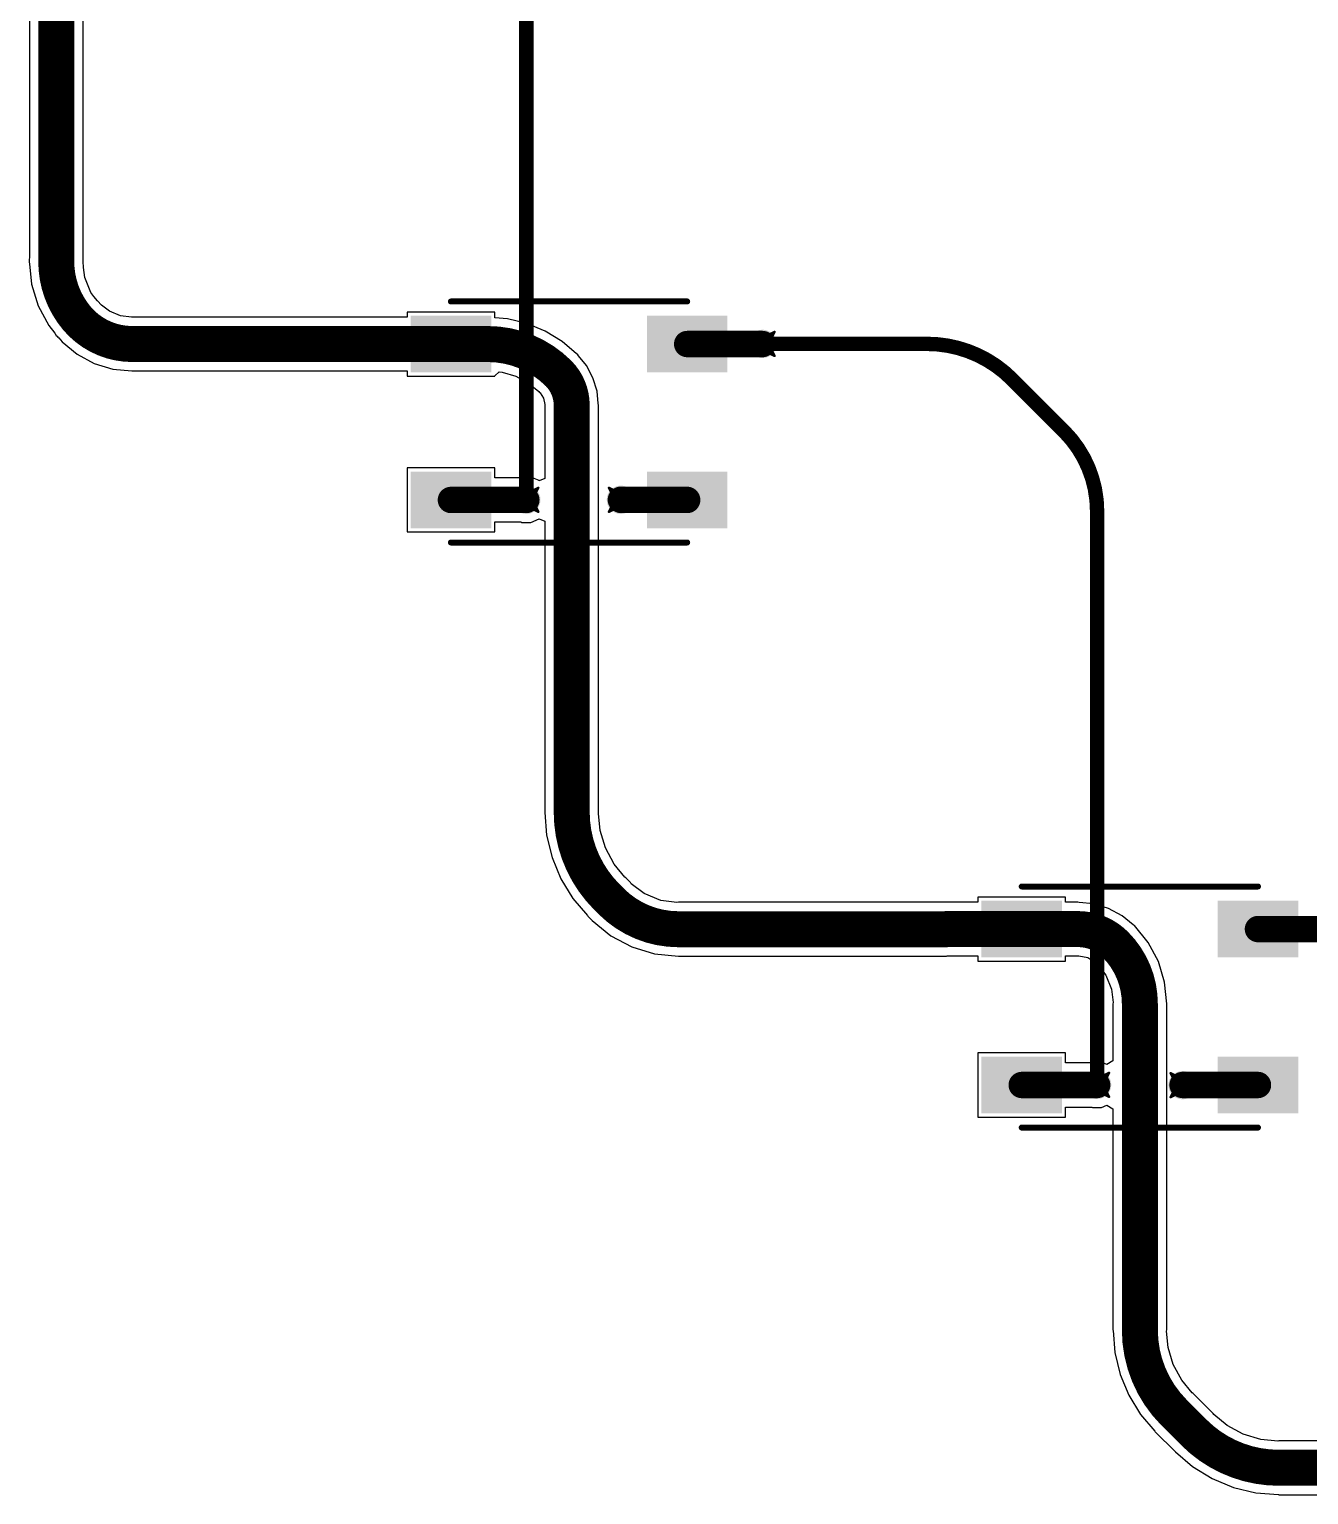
# Model space of a CAD drawing. Header units: inches. Extents: x -11 to 1110, y -7 to 455.
# Drawn here: x 604.95 to 632.03, y 107.89 to 138.9 of the extents above; entities that cross this region are included whole.
import ezdxf

# ---------------------------------------------------------------- set-up
doc = ezdxf.new("R2010")
doc.units = ezdxf.units.IN
for name, color, linetype in [('Bottom Layer', 5, 'Continuous'), ('Drill Drawing', 1, 'Continuous'), ('Top Layer', 1, 'Continuous'), ('Top Overlay', 2, 'Continuous'), ('Top Paste', 8, 'Continuous'), ('Top Solder', 216, 'Continuous'), ('Via Holes', 16, 'Continuous')]:
    doc.layers.add(name, color=color, linetype=linetype)

# ---------------------------------------------------------------- blocks, each defined once
blk = doc.blocks.new('WS2812B_B_W_51')
at = {"layer": 'Top Layer'}
for points in [[(-3.24999985, 2.15000078), (-1.75000031, 2.15000078), (-1.75000031, 1.15000278), (-3.24999985, 1.15000278)], [(3.24999985, 1.15000278), (1.75000031, 1.15000278), (1.75000031, 2.15000078), (3.24999985, 2.15000078)], [(-3.24999985, -1.15000024), (-1.75000031, -1.15000024), (-1.75000031, -2.14999824), (-3.24999985, -2.14999824)], [(1.75000031, -1.15000024), (3.24999985, -1.15000024), (3.24999985, -2.14999824), (1.75000031, -2.14999824)]]:
    blk.add_hatch(color=1, dxfattribs=at).paths.add_polyline_path(points)
at = {"layer": 'Top Paste'}
for points in [[(-3.24999985, 2.15000078), (-1.75000031, 2.15000078), (-1.75000031, 1.15000278), (-3.24999985, 1.15000278)], [(3.24999985, 1.15000278), (1.75000031, 1.15000278), (1.75000031, 2.15000078), (3.24999985, 2.15000078)], [(-3.24999985, -1.15000024), (-1.75000031, -1.15000024), (-1.75000031, -2.14999824), (-3.24999985, -2.14999824)], [(1.75000031, -1.15000024), (3.24999985, -1.15000024), (3.24999985, -2.14999824), (1.75000031, -2.14999824)]]:
    blk.add_hatch(color=8, dxfattribs=at).paths.add_polyline_path(points)
at = {"layer": 'Top Solder'}
for points in [[(-3.35159985, 2.25160078), (-1.64840031, 2.25160078), (-1.64840031, 1.04840278), (-3.35159985, 1.04840278)], [(3.35159985, 1.04840278), (1.64840031, 1.04840278), (1.64840031, 2.25160078), (3.35159985, 2.25160078)], [(-3.35159985, -1.04840024), (-1.64840031, -1.04840024), (-1.64840031, -2.25159824), (-3.35159985, -2.25159824)], [(1.64840031, -1.04840024), (3.35159985, -1.04840024), (3.35159985, -2.25159824), (1.64840031, -2.25159824)]]:
    blk.add_hatch(color=216, dxfattribs=at).paths.add_polyline_path(points)
at = {"layer": 'Top Overlay'}
for points in [[(-2.50000008, 2.55080008, 0.127, 0.127, 0), (2.50000008, 2.55080008, 0.127, 0.127, 0)], [(-3.556, 1.8034, 0.254, 0.254, 0), (-3.429, 1.6764, 0.254, 0.254, 0)], [(-3.556, 1.5494, 0.254, 0.254, 0), (-3.556, 1.8034, 0.254, 0.254, 0)], [(-3.556, 1.5494, 0.254, 0.254, 0), (-3.429, 1.6764, 0.254, 0.254, 0)], [(-2.50000008, -2.55079754, 0.127, 0.127, 0), (2.50000008, -2.55079754, 0.127, 0.127, 0)]]:
    blk.add_lwpolyline(points, format="xyseb", dxfattribs=at)
for points in [[(-2.53175008, 2.55080008, 0.0635, 0.0635, 1), (-2.46825008, 2.55080008, 0.0635, 0.0635, 1)], [(2.46825008, 2.55080008, 0.0635, 0.0635, 1), (2.53175008, 2.55080008, 0.0635, 0.0635, 1)], [(-3.619499999999999, 1.8034, 0.127, 0.127, 1), (-3.4925, 1.8034, 0.127, 0.127, 1)], [(-3.619499999999999, 1.8034, 0.127, 0.127, 1), (-3.4925, 1.8034, 0.127, 0.127, 1)], [(-3.619499999999999, 1.5494, 0.127, 0.127, 1), (-3.4925, 1.5494, 0.127, 0.127, 1)], [(-3.619499999999999, 1.5494, 0.127, 0.127, 1), (-3.4925, 1.5494, 0.127, 0.127, 1)], [(-3.4925, 1.6764, 0.127, 0.127, 1), (-3.3655, 1.6764, 0.127, 0.127, 1)], [(-3.4925, 1.6764, 0.127, 0.127, 1), (-3.3655, 1.6764, 0.127, 0.127, 1)], [(-2.53175008, -2.55079754, 0.0635, 0.0635, 1), (-2.46825008, -2.55079754, 0.0635, 0.0635, 1)], [(2.46825008, -2.55079754, 0.0635, 0.0635, 1), (2.53175008, -2.55079754, 0.0635, 0.0635, 1)]]:
    blk.add_lwpolyline(points, format="xyseb", close=True, dxfattribs=at)
blk = doc.blocks.new('WS2812B_B_W_229')
at = {"layer": 'Top Layer'}
for points in [[(-3.24999985, 2.15000078), (-1.75000031, 2.15000078), (-1.75000031, 1.15000278), (-3.24999985, 1.15000278)], [(3.24999985, 1.15000278), (1.75000031, 1.15000278), (1.75000031, 2.15000078), (3.24999985, 2.15000078)], [(-3.24999985, -1.15000024), (-1.75000031, -1.15000024), (-1.75000031, -2.14999824), (-3.24999985, -2.14999824)], [(1.75000031, -1.15000024), (3.24999985, -1.15000024), (3.24999985, -2.14999824), (1.75000031, -2.14999824)]]:
    blk.add_hatch(color=1, dxfattribs=at).paths.add_polyline_path(points)
at = {"layer": 'Top Paste'}
for points in [[(-3.24999985, 2.15000078), (-1.75000031, 2.15000078), (-1.75000031, 1.15000278), (-3.24999985, 1.15000278)], [(3.24999985, 1.15000278), (1.75000031, 1.15000278), (1.75000031, 2.15000078), (3.24999985, 2.15000078)], [(-3.24999985, -1.15000024), (-1.75000031, -1.15000024), (-1.75000031, -2.14999824), (-3.24999985, -2.14999824)], [(1.75000031, -1.15000024), (3.24999985, -1.15000024), (3.24999985, -2.14999824), (1.75000031, -2.14999824)]]:
    blk.add_hatch(color=8, dxfattribs=at).paths.add_polyline_path(points)
at = {"layer": 'Top Solder'}
for points in [[(-3.35159985, 2.25160078), (-1.64840031, 2.25160078), (-1.64840031, 1.04840278), (-3.35159985, 1.04840278)], [(3.35159985, 1.04840278), (1.64840031, 1.04840278), (1.64840031, 2.25160078), (3.35159985, 2.25160078)], [(-3.35159985, -1.04840024), (-1.64840031, -1.04840024), (-1.64840031, -2.25159824), (-3.35159985, -2.25159824)], [(1.64840031, -1.04840024), (3.35159985, -1.04840024), (3.35159985, -2.25159824), (1.64840031, -2.25159824)]]:
    blk.add_hatch(color=216, dxfattribs=at).paths.add_polyline_path(points)
at = {"layer": 'Top Overlay'}
for points in [[(-2.50000008, 2.55080008, 0.127, 0.127, 0), (2.50000008, 2.55080008, 0.127, 0.127, 0)], [(-3.556, 1.8034, 0.254, 0.254, 0), (-3.429, 1.6764, 0.254, 0.254, 0)], [(-3.556, 1.5494, 0.254, 0.254, 0), (-3.556, 1.8034, 0.254, 0.254, 0)], [(-3.556, 1.5494, 0.254, 0.254, 0), (-3.429, 1.6764, 0.254, 0.254, 0)], [(-2.50000008, -2.55079754, 0.127, 0.127, 0), (2.50000008, -2.55079754, 0.127, 0.127, 0)]]:
    blk.add_lwpolyline(points, format="xyseb", dxfattribs=at)
for points in [[(-2.53175008, 2.55080008, 0.0635, 0.0635, 1), (-2.46825008, 2.55080008, 0.0635, 0.0635, 1)], [(2.46825008, 2.55080008, 0.0635, 0.0635, 1), (2.53175008, 2.55080008, 0.0635, 0.0635, 1)], [(-3.619499999999999, 1.8034, 0.127, 0.127, 1), (-3.4925, 1.8034, 0.127, 0.127, 1)], [(-3.619499999999999, 1.8034, 0.127, 0.127, 1), (-3.4925, 1.8034, 0.127, 0.127, 1)], [(-3.619499999999999, 1.5494, 0.127, 0.127, 1), (-3.4925, 1.5494, 0.127, 0.127, 1)], [(-3.619499999999999, 1.5494, 0.127, 0.127, 1), (-3.4925, 1.5494, 0.127, 0.127, 1)], [(-3.4925, 1.6764, 0.127, 0.127, 1), (-3.3655, 1.6764, 0.127, 0.127, 1)], [(-3.4925, 1.6764, 0.127, 0.127, 1), (-3.3655, 1.6764, 0.127, 0.127, 1)], [(-2.53175008, -2.55079754, 0.0635, 0.0635, 1), (-2.46825008, -2.55079754, 0.0635, 0.0635, 1)], [(2.46825008, -2.55079754, 0.0635, 0.0635, 1), (2.53175008, -2.55079754, 0.0635, 0.0635, 1)]]:
    blk.add_lwpolyline(points, format="xyseb", close=True, dxfattribs=at)

msp = doc.modelspace()

# ---------------------------------------------------------------- hatches: boundary and pattern name
at = {"layer": 'Bottom Layer'}
h = msp.add_hatch(color=5, dxfattribs=at)
edge = h.paths.add_edge_path()
edge.add_arc((620.4721601199999, 132.24701008), 0.2999994, 0, 360)
h = msp.add_hatch(color=5, dxfattribs=at)
edge = h.paths.add_edge_path()
edge.add_arc((615.47215996, 128.94700906), 0.2999994, 0, 360)
h = msp.add_hatch(color=5, dxfattribs=at)
edge = h.paths.add_edge_path()
edge.add_arc((617.4739999999999, 128.94700906), 0.2999994, 0, 360)
h = msp.add_hatch(color=5, dxfattribs=at)
edge = h.paths.add_edge_path()
edge.add_arc((627.55310862, 116.56512882), 0.2999994, 0, 360)
h = msp.add_hatch(color=5, dxfattribs=at)
edge = h.paths.add_edge_path()
edge.add_arc((629.3618476999999, 116.55834702), 0.2999994, 0, 360)
at = {"layer": 'Top Layer'}
h = msp.add_hatch(color=1, dxfattribs=at)
edge = h.paths.add_edge_path()
edge.add_arc((620.4721601199999, 132.24701008), 0.2999994, 0, 360)
h = msp.add_hatch(color=1, dxfattribs=at)
edge = h.paths.add_edge_path()
edge.add_arc((615.47215996, 128.94700906), 0.2999994, 0, 360)
h = msp.add_hatch(color=1, dxfattribs=at)
edge = h.paths.add_edge_path()
edge.add_arc((617.4739999999999, 128.94700906), 0.2999994, 0, 360)
h = msp.add_hatch(color=1, dxfattribs=at)
edge = h.paths.add_edge_path()
edge.add_arc((627.55310862, 116.56512882), 0.2999994, 0, 360)
h = msp.add_hatch(color=1, dxfattribs=at)
edge = h.paths.add_edge_path()
edge.add_arc((629.3618476999999, 116.55834702), 0.2999994, 0, 360)
at = {"layer": 'Via Holes'}
h = msp.add_hatch(color=7, dxfattribs=at)
edge = h.paths.add_edge_path()
edge.add_arc((620.4721601199999, 132.24701008), 0.1499997, 0, 360)
h = msp.add_hatch(color=7, dxfattribs=at)
edge = h.paths.add_edge_path()
edge.add_arc((615.47215996, 128.94700906), 0.1499997, 0, 360)
h = msp.add_hatch(color=7, dxfattribs=at)
edge = h.paths.add_edge_path()
edge.add_arc((617.4739999999999, 128.94700906), 0.1499997, 0, 360)
h = msp.add_hatch(color=7, dxfattribs=at)
edge = h.paths.add_edge_path()
edge.add_arc((627.55310862, 116.56512882), 0.1499997, 0, 360)
h = msp.add_hatch(color=7, dxfattribs=at)
edge = h.paths.add_edge_path()
edge.add_arc((629.3618476999999, 116.55834702), 0.1499997, 0, 360)

# ---------------------------------------------------------------- linework, layer by layer
at = {"layer": 'Bottom Layer'}
for points in [[(615.47215996, 128.94700906, 0.3048, 0.3048, 0), (615.47215996, 142.12293648, 0.3048, 0.3048, 0)], [(620.4721601199999, 132.24701008, 0.3048, 0.3048, 0), (623.95108636, 132.24701008, 0.3048, 0.3048, 0)], [(623.95108636, 132.24701008, 0.3048, 0.3048, -0.198912367379658), (625.74713814, 131.50306186, 0.3048, 0.3048, 0)], [(625.74713814, 131.50306186, 0.3048, 0.3048, 0), (626.8493305, 130.4008695, 0.3048, 0.3048, 0)], [(626.8493305, 130.40086696, 0.3048, 0.3048, -0.198912367379658), (627.55310862, 128.7018, 0.3048, 0.3048, 0)], [(627.55310862, 116.56512882, 0.3048, 0.3048, 0), (627.55310862, 128.7018, 0.3048, 0.3048, 0)]]:
    msp.add_lwpolyline(points, format="xyseb", dxfattribs=at)
for points in [[(620.3959601199999, 132.24701008, 0.1524, 0.1524, 1), (620.54836012, 132.24701008, 0.1524, 0.1524, 1)], [(623.8748863599999, 132.24701008, 0.1524, 0.1524, 1), (624.02728636, 132.24701008, 0.1524, 0.1524, 1)], [(623.8748863599999, 132.24701008, 0.1524, 0.1524, 1), (624.02728636, 132.24701008, 0.1524, 0.1524, 1)], [(625.67093814, 131.50306186, 0.1524, 0.1524, 1), (625.82333814, 131.50306186, 0.1524, 0.1524, 1)], [(625.67093814, 131.50306186, 0.1524, 0.1524, 1), (625.82333814, 131.50306186, 0.1524, 0.1524, 1)], [(626.7731305, 130.4008695, 0.1524, 0.1524, 1), (626.9255305, 130.4008695, 0.1524, 0.1524, 1)], [(626.7731305, 130.40086696, 0.1524, 0.1524, 1), (626.9255305, 130.40086696, 0.1524, 0.1524, 1)], [(615.3959599599999, 128.94700906, 0.1524, 0.1524, 1), (615.54835996, 128.94700906, 0.1524, 0.1524, 1)], [(627.4769086199999, 128.7018, 0.1524, 0.1524, 1), (627.62930862, 128.7018, 0.1524, 0.1524, 1)], [(627.4769086199999, 128.7018, 0.1524, 0.1524, 1), (627.62930862, 128.7018, 0.1524, 0.1524, 1)], [(627.4769086199999, 116.56512882, 0.1524, 0.1524, 1), (627.62930862, 116.56512882, 0.1524, 0.1524, 1)]]:
    msp.add_lwpolyline(points, format="xyseb", close=True, dxfattribs=at)
at = {"layer": 'Drill Drawing'}
for points in [[(620.21816012, 132.50101008, 0.0508, 0.0508, 0), (620.4721601199999, 132.37401008, 0.0508, 0.0508, 0)], [(620.21816012, 132.50101008, 0.0508, 0.0508, 0), (620.34516012, 132.24701008, 0.0508, 0.0508, 0)], [(620.4721601199999, 132.37401008, 0.0508, 0.0508, 0), (620.7261601199999, 132.50101008, 0.0508, 0.0508, 0)], [(620.59916012, 132.24701008, 0.0508, 0.0508, 0), (620.7261601199999, 132.50101008, 0.0508, 0.0508, 0)], [(620.21816012, 131.99301008, 0.0508, 0.0508, 0), (620.34516012, 132.24701008, 0.0508, 0.0508, 0)], [(620.21816012, 131.99301008, 0.0508, 0.0508, 0), (620.4721601199999, 132.12001008, 0.0508, 0.0508, 0)], [(620.4721601199999, 132.12001008, 0.0508, 0.0508, 0), (620.7261601199999, 131.99301008, 0.0508, 0.0508, 0)], [(620.59916012, 132.24701008, 0.0508, 0.0508, 0), (620.7261601199999, 131.99301008, 0.0508, 0.0508, 0)], [(615.21815996, 129.20100906, 0.0508, 0.0508, 0), (615.47215996, 129.07400906, 0.0508, 0.0508, 0)], [(615.21815996, 129.20100906, 0.0508, 0.0508, 0), (615.3451599599999, 128.94700906, 0.0508, 0.0508, 0)], [(615.47215996, 129.07400906, 0.0508, 0.0508, 0), (615.72615996, 129.20100906, 0.0508, 0.0508, 0)], [(615.59915996, 128.94700906, 0.0508, 0.0508, 0), (615.72615996, 129.20100906, 0.0508, 0.0508, 0)], [(617.22, 129.20100906, 0.0508, 0.0508, 0), (617.4739999999999, 129.07400906, 0.0508, 0.0508, 0)], [(617.22, 129.20100906, 0.0508, 0.0508, 0), (617.347, 128.94700906, 0.0508, 0.0508, 0)], [(617.4739999999999, 129.07400906, 0.0508, 0.0508, 0), (617.728, 129.20100906, 0.0508, 0.0508, 0)], [(617.601, 128.94700906, 0.0508, 0.0508, 0), (617.728, 129.20100906, 0.0508, 0.0508, 0)], [(615.21815996, 128.69300906, 0.0508, 0.0508, 0), (615.3451599599999, 128.94700906, 0.0508, 0.0508, 0)], [(615.21815996, 128.69300906, 0.0508, 0.0508, 0), (615.47215996, 128.82000906, 0.0508, 0.0508, 0)], [(615.47215996, 128.82000906, 0.0508, 0.0508, 0), (615.72615996, 128.69300906, 0.0508, 0.0508, 0)], [(615.59915996, 128.94700906, 0.0508, 0.0508, 0), (615.72615996, 128.69300906, 0.0508, 0.0508, 0)], [(617.22, 128.69300906, 0.0508, 0.0508, 0), (617.347, 128.94700906, 0.0508, 0.0508, 0)], [(617.22, 128.69300906, 0.0508, 0.0508, 0), (617.4739999999999, 128.82000906, 0.0508, 0.0508, 0)], [(617.4739999999999, 128.82000906, 0.0508, 0.0508, 0), (617.728, 128.69300906, 0.0508, 0.0508, 0)], [(617.601, 128.94700906, 0.0508, 0.0508, 0), (617.728, 128.69300906, 0.0508, 0.0508, 0)], [(627.29910862, 116.81912882, 0.0508, 0.0508, 0), (627.55310862, 116.69212882, 0.0508, 0.0508, 0)], [(627.29910862, 116.81912882, 0.0508, 0.0508, 0), (627.4261086199999, 116.56512882, 0.0508, 0.0508, 0)], [(627.55310862, 116.69212882, 0.0508, 0.0508, 0), (627.80710862, 116.81912882, 0.0508, 0.0508, 0)], [(627.68010862, 116.56512882, 0.0508, 0.0508, 0), (627.80710862, 116.81912882, 0.0508, 0.0508, 0)], [(629.1078477, 116.81234702, 0.0508, 0.0508, 0), (629.3618476999999, 116.68534702, 0.0508, 0.0508, 0)], [(629.1078477, 116.81234702, 0.0508, 0.0508, 0), (629.2348476999999, 116.55834702, 0.0508, 0.0508, 0)], [(629.3618476999999, 116.68534702, 0.0508, 0.0508, 0), (629.6158476999999, 116.81234702, 0.0508, 0.0508, 0)], [(629.4888477, 116.55834702, 0.0508, 0.0508, 0), (629.6158476999999, 116.81234702, 0.0508, 0.0508, 0)], [(627.29910862, 116.31112882, 0.0508, 0.0508, 0), (627.4261086199999, 116.56512882, 0.0508, 0.0508, 0)], [(627.29910862, 116.31112882, 0.0508, 0.0508, 0), (627.55310862, 116.43812882, 0.0508, 0.0508, 0)], [(627.55310862, 116.43812882, 0.0508, 0.0508, 0), (627.80710862, 116.31112882, 0.0508, 0.0508, 0)], [(627.68010862, 116.56512882, 0.0508, 0.0508, 0), (627.80710862, 116.31112882, 0.0508, 0.0508, 0)], [(629.1078477, 116.30434702, 0.0508, 0.0508, 0), (629.2348476999999, 116.55834702, 0.0508, 0.0508, 0)], [(629.1078477, 116.30434702, 0.0508, 0.0508, 0), (629.3618476999999, 116.43134702, 0.0508, 0.0508, 0)], [(629.3618476999999, 116.43134702, 0.0508, 0.0508, 0), (629.6158476999999, 116.30434702, 0.0508, 0.0508, 0)], [(629.4888477, 116.55834702, 0.0508, 0.0508, 0), (629.6158476999999, 116.30434702, 0.0508, 0.0508, 0)]]:
    msp.add_lwpolyline(points, format="xyseb", dxfattribs=at)
for points in [[(620.20546012, 132.50101008, 0.0254, 0.0254, 1), (620.23086012, 132.50101008, 0.0254, 0.0254, 1)], [(620.20546012, 132.50101008, 0.0254, 0.0254, 1), (620.23086012, 132.50101008, 0.0254, 0.0254, 1)], [(620.71346012, 132.50101008, 0.0254, 0.0254, 1), (620.7388601199999, 132.50101008, 0.0254, 0.0254, 1)], [(620.71346012, 132.50101008, 0.0254, 0.0254, 1), (620.7388601199999, 132.50101008, 0.0254, 0.0254, 1)], [(620.33246012, 132.24701008, 0.0254, 0.0254, 1), (620.3578601199999, 132.24701008, 0.0254, 0.0254, 1)], [(620.33246012, 132.24701008, 0.0254, 0.0254, 1), (620.3578601199999, 132.24701008, 0.0254, 0.0254, 1)], [(620.4594601199999, 132.37401008, 0.0254, 0.0254, 1), (620.48486012, 132.37401008, 0.0254, 0.0254, 1)], [(620.4594601199999, 132.37401008, 0.0254, 0.0254, 1), (620.48486012, 132.37401008, 0.0254, 0.0254, 1)], [(620.4594601199999, 132.12001008, 0.0254, 0.0254, 1), (620.48486012, 132.12001008, 0.0254, 0.0254, 1)], [(620.4594601199999, 132.12001008, 0.0254, 0.0254, 1), (620.48486012, 132.12001008, 0.0254, 0.0254, 1)], [(620.58646012, 132.24701008, 0.0254, 0.0254, 1), (620.61186012, 132.24701008, 0.0254, 0.0254, 1)], [(620.58646012, 132.24701008, 0.0254, 0.0254, 1), (620.61186012, 132.24701008, 0.0254, 0.0254, 1)], [(620.20546012, 131.99301008, 0.0254, 0.0254, 1), (620.23086012, 131.99301008, 0.0254, 0.0254, 1)], [(620.20546012, 131.99301008, 0.0254, 0.0254, 1), (620.23086012, 131.99301008, 0.0254, 0.0254, 1)], [(620.71346012, 131.99301008, 0.0254, 0.0254, 1), (620.7388601199999, 131.99301008, 0.0254, 0.0254, 1)], [(620.71346012, 131.99301008, 0.0254, 0.0254, 1), (620.7388601199999, 131.99301008, 0.0254, 0.0254, 1)], [(615.20545996, 129.20100906, 0.0254, 0.0254, 1), (615.23085996, 129.20100906, 0.0254, 0.0254, 1)], [(615.20545996, 129.20100906, 0.0254, 0.0254, 1), (615.23085996, 129.20100906, 0.0254, 0.0254, 1)], [(615.45945996, 129.07400906, 0.0254, 0.0254, 1), (615.4848599599999, 129.07400906, 0.0254, 0.0254, 1)], [(615.45945996, 129.07400906, 0.0254, 0.0254, 1), (615.4848599599999, 129.07400906, 0.0254, 0.0254, 1)], [(615.7134599599999, 129.20100906, 0.0254, 0.0254, 1), (615.73885996, 129.20100906, 0.0254, 0.0254, 1)], [(615.7134599599999, 129.20100906, 0.0254, 0.0254, 1), (615.73885996, 129.20100906, 0.0254, 0.0254, 1)], [(617.2072999999999, 129.20100906, 0.0254, 0.0254, 1), (617.2326999999999, 129.20100906, 0.0254, 0.0254, 1)], [(617.2072999999999, 129.20100906, 0.0254, 0.0254, 1), (617.2326999999999, 129.20100906, 0.0254, 0.0254, 1)], [(617.4612999999999, 129.07400906, 0.0254, 0.0254, 1), (617.4867, 129.07400906, 0.0254, 0.0254, 1)], [(617.4612999999999, 129.07400906, 0.0254, 0.0254, 1), (617.4867, 129.07400906, 0.0254, 0.0254, 1)], [(617.7153, 129.20100906, 0.0254, 0.0254, 1), (617.7407, 129.20100906, 0.0254, 0.0254, 1)], [(617.7153, 129.20100906, 0.0254, 0.0254, 1), (617.7407, 129.20100906, 0.0254, 0.0254, 1)], [(615.20545996, 128.69300906, 0.0254, 0.0254, 1), (615.23085996, 128.69300906, 0.0254, 0.0254, 1)], [(615.20545996, 128.69300906, 0.0254, 0.0254, 1), (615.23085996, 128.69300906, 0.0254, 0.0254, 1)], [(615.33245996, 128.94700906, 0.0254, 0.0254, 1), (615.3578599599999, 128.94700906, 0.0254, 0.0254, 1)], [(615.33245996, 128.94700906, 0.0254, 0.0254, 1), (615.3578599599999, 128.94700906, 0.0254, 0.0254, 1)], [(615.45945996, 128.82000906, 0.0254, 0.0254, 1), (615.4848599599999, 128.82000906, 0.0254, 0.0254, 1)], [(615.45945996, 128.82000906, 0.0254, 0.0254, 1), (615.4848599599999, 128.82000906, 0.0254, 0.0254, 1)], [(615.58645996, 128.94700906, 0.0254, 0.0254, 1), (615.61185996, 128.94700906, 0.0254, 0.0254, 1)], [(615.58645996, 128.94700906, 0.0254, 0.0254, 1), (615.61185996, 128.94700906, 0.0254, 0.0254, 1)], [(615.7134599599999, 128.69300906, 0.0254, 0.0254, 1), (615.73885996, 128.69300906, 0.0254, 0.0254, 1)], [(615.7134599599999, 128.69300906, 0.0254, 0.0254, 1), (615.73885996, 128.69300906, 0.0254, 0.0254, 1)], [(617.2072999999999, 128.69300906, 0.0254, 0.0254, 1), (617.2326999999999, 128.69300906, 0.0254, 0.0254, 1)], [(617.2072999999999, 128.69300906, 0.0254, 0.0254, 1), (617.2326999999999, 128.69300906, 0.0254, 0.0254, 1)], [(617.3343, 128.94700906, 0.0254, 0.0254, 1), (617.3597, 128.94700906, 0.0254, 0.0254, 1)], [(617.3343, 128.94700906, 0.0254, 0.0254, 1), (617.3597, 128.94700906, 0.0254, 0.0254, 1)], [(617.4612999999999, 128.82000906, 0.0254, 0.0254, 1), (617.4867, 128.82000906, 0.0254, 0.0254, 1)], [(617.4612999999999, 128.82000906, 0.0254, 0.0254, 1), (617.4867, 128.82000906, 0.0254, 0.0254, 1)], [(617.5882999999999, 128.94700906, 0.0254, 0.0254, 1), (617.6137, 128.94700906, 0.0254, 0.0254, 1)], [(617.5882999999999, 128.94700906, 0.0254, 0.0254, 1), (617.6137, 128.94700906, 0.0254, 0.0254, 1)], [(617.7153, 128.69300906, 0.0254, 0.0254, 1), (617.7407, 128.69300906, 0.0254, 0.0254, 1)], [(617.7153, 128.69300906, 0.0254, 0.0254, 1), (617.7407, 128.69300906, 0.0254, 0.0254, 1)], [(627.28640862, 116.81912882, 0.0254, 0.0254, 1), (627.31180862, 116.81912882, 0.0254, 0.0254, 1)], [(627.28640862, 116.81912882, 0.0254, 0.0254, 1), (627.31180862, 116.81912882, 0.0254, 0.0254, 1)], [(627.54040862, 116.69212882, 0.0254, 0.0254, 1), (627.56580862, 116.69212882, 0.0254, 0.0254, 1)], [(627.54040862, 116.69212882, 0.0254, 0.0254, 1), (627.56580862, 116.69212882, 0.0254, 0.0254, 1)], [(627.79440862, 116.81912882, 0.0254, 0.0254, 1), (627.8198086199999, 116.81912882, 0.0254, 0.0254, 1)], [(627.79440862, 116.81912882, 0.0254, 0.0254, 1), (627.8198086199999, 116.81912882, 0.0254, 0.0254, 1)], [(629.0951477, 116.81234702, 0.0254, 0.0254, 1), (629.1205477, 116.81234702, 0.0254, 0.0254, 1)], [(629.0951477, 116.81234702, 0.0254, 0.0254, 1), (629.1205477, 116.81234702, 0.0254, 0.0254, 1)], [(629.3491477, 116.68534702, 0.0254, 0.0254, 1), (629.3745477, 116.68534702, 0.0254, 0.0254, 1)], [(629.3491477, 116.68534702, 0.0254, 0.0254, 1), (629.3745477, 116.68534702, 0.0254, 0.0254, 1)], [(629.6031477, 116.81234702, 0.0254, 0.0254, 1), (629.6285476999999, 116.81234702, 0.0254, 0.0254, 1)], [(629.6031477, 116.81234702, 0.0254, 0.0254, 1), (629.6285476999999, 116.81234702, 0.0254, 0.0254, 1)], [(627.28640862, 116.31112882, 0.0254, 0.0254, 1), (627.31180862, 116.31112882, 0.0254, 0.0254, 1)], [(627.28640862, 116.31112882, 0.0254, 0.0254, 1), (627.31180862, 116.31112882, 0.0254, 0.0254, 1)], [(627.41340862, 116.56512882, 0.0254, 0.0254, 1), (627.4388086199999, 116.56512882, 0.0254, 0.0254, 1)], [(627.41340862, 116.56512882, 0.0254, 0.0254, 1), (627.4388086199999, 116.56512882, 0.0254, 0.0254, 1)], [(627.54040862, 116.43812882, 0.0254, 0.0254, 1), (627.56580862, 116.43812882, 0.0254, 0.0254, 1)], [(627.54040862, 116.43812882, 0.0254, 0.0254, 1), (627.56580862, 116.43812882, 0.0254, 0.0254, 1)], [(627.66740862, 116.56512882, 0.0254, 0.0254, 1), (627.6928086199999, 116.56512882, 0.0254, 0.0254, 1)], [(627.66740862, 116.56512882, 0.0254, 0.0254, 1), (627.6928086199999, 116.56512882, 0.0254, 0.0254, 1)], [(627.79440862, 116.31112882, 0.0254, 0.0254, 1), (627.8198086199999, 116.31112882, 0.0254, 0.0254, 1)], [(627.79440862, 116.31112882, 0.0254, 0.0254, 1), (627.8198086199999, 116.31112882, 0.0254, 0.0254, 1)], [(629.0951477, 116.30434702, 0.0254, 0.0254, 1), (629.1205477, 116.30434702, 0.0254, 0.0254, 1)], [(629.0951477, 116.30434702, 0.0254, 0.0254, 1), (629.1205477, 116.30434702, 0.0254, 0.0254, 1)], [(629.2221476999999, 116.55834702, 0.0254, 0.0254, 1), (629.2475477, 116.55834702, 0.0254, 0.0254, 1)], [(629.2221476999999, 116.55834702, 0.0254, 0.0254, 1), (629.2475477, 116.55834702, 0.0254, 0.0254, 1)], [(629.3491477, 116.43134702, 0.0254, 0.0254, 1), (629.3745477, 116.43134702, 0.0254, 0.0254, 1)], [(629.3491477, 116.43134702, 0.0254, 0.0254, 1), (629.3745477, 116.43134702, 0.0254, 0.0254, 1)], [(629.4761477, 116.55834702, 0.0254, 0.0254, 1), (629.5015477, 116.55834702, 0.0254, 0.0254, 1)], [(629.4761477, 116.55834702, 0.0254, 0.0254, 1), (629.5015477, 116.55834702, 0.0254, 0.0254, 1)], [(629.6031477, 116.30434702, 0.0254, 0.0254, 1), (629.6285476999999, 116.30434702, 0.0254, 0.0254, 1)], [(629.6031477, 116.30434702, 0.0254, 0.0254, 1), (629.6285476999999, 116.30434702, 0.0254, 0.0254, 1)]]:
    msp.add_lwpolyline(points, format="xyseb", close=True, dxfattribs=at)
at = {"layer": 'Top Layer'}
for p, q in [((606.0930601, 134.11586588), (606.0930601, 143.53416048)), ((604.9535652999999, 142.04745784), (604.9535652999999, 134.11730352)), ((604.95307254, 133.99031368), (604.9527778999999, 133.98734188)), ((604.9527778999999, 133.98734188), (604.9645177799999, 133.86820826)), ((604.9535652999999, 134.11730352), (604.95307254, 133.99031368)), ((606.09292548, 133.98891922), (606.09306264, 133.98961518)), ((606.09978856, 133.86476402), (606.09292548, 133.98891922)), ((606.09306264, 133.98961518), (606.0930601, 134.11586588)), ((604.9645177799999, 133.86820826), (604.99957994, 133.51219932)), ((606.1281044799999, 133.64967936), (606.09978856, 133.86476402)), ((604.99957994, 133.51219932), (605.13817504, 133.05531936)), ((606.2584369599999, 133.33502924), (606.1281044799999, 133.64967936)), ((605.13817504, 133.05531936), (605.36323682, 132.6342534)), ((606.3214492799999, 133.25291104), (606.2584369599999, 133.33502924)), ((606.39585096, 133.15616244), (606.3214492799999, 133.25291104)), ((606.48076316, 133.06431096), (606.39585096, 133.15616244)), ((606.6467851799999, 132.93691726), (606.48076316, 133.06431096)), ((606.88100874, 132.83989942), (606.6467851799999, 132.93691726)), ((607.1122782799999, 132.80945244), (606.88100874, 132.83989942)), ((607.13184898, 132.81336404), (607.1122782799999, 132.80945244)), ((607.13463028, 132.81336658), (607.13184898, 132.81336404)), ((607.1348919, 132.81331578), (607.13463028, 132.81336658)), ((607.1351509799999, 132.81336658), (607.1348919, 132.81331578)), ((612.94873092, 132.81336658), (607.1351509799999, 132.81336658)), ((614.80432792, 132.92141818), (612.94873092, 132.92141818)), ((612.94873092, 132.92141818), (612.94873092, 132.81336658)), ((614.80432792, 132.79890382), (614.80432792, 132.92141818)), ((615.07470076, 132.7776237), (614.80432792, 132.79890382)), ((615.4846440599999, 132.67920632), (615.07470076, 132.7776237)), ((605.36323682, 132.6342534), (605.49388426, 132.47506144)), ((605.49388426, 132.47506144), (605.52208588, 132.42363406)), ((615.8741429, 132.5178706), (615.4846440599999, 132.67920632)), ((616.2336087799999, 132.2975891), (615.8741429, 132.5178706)), ((605.52208588, 132.42363406), (605.52344732, 132.422011)), ((605.52344732, 132.422011), (605.54250494, 132.40671004)), ((605.54250494, 132.40671004), (605.5557307199999, 132.38691836)), ((605.5557307199999, 132.38691836), (605.5788624999999, 132.37146246)), ((605.5788624999999, 132.37146246), (605.6451234799999, 132.29072348)), ((605.6451234799999, 132.29072348), (605.96384776, 132.02915428)), ((616.53727594, 132.03823224), (616.2336087799999, 132.2975891)), ((605.96384776, 132.02915428), (606.32747416, 131.83479094)), ((606.32747416, 131.83479094), (606.72203522, 131.7151036)), ((616.55607194, 132.02567194), (616.53727594, 132.03823224)), ((616.57651894, 131.99507256), (616.55607194, 132.02567194)), ((616.74254604, 131.7927641), (616.57651894, 131.99507256)), ((606.72203522, 131.7151036), (607.12516624, 131.67539832)), ((607.12516624, 131.67539832), (607.13236714, 131.67397338)), ((607.13236714, 131.67397338), (607.13236714, 131.67386416)), ((607.13236714, 131.67386416), (607.1328903799999, 131.67386162)), ((607.1328903799999, 131.67386162), (607.13432294, 131.6738667)), ((607.13432294, 131.6738667), (607.2593722199999, 131.67387178)), ((607.2593722199999, 131.67387178), (612.94873092, 131.67387178)), ((612.94873092, 131.67387178), (612.94873092, 131.56582018)), ((612.94873092, 131.56582018), (614.80432792, 131.56582018)), ((614.80432792, 131.5702855), (614.89842984, 131.65557616)), ((614.80432792, 131.56582018), (614.80432792, 131.5702855)), ((614.89842984, 131.65557616), (614.95789124, 131.64971892)), ((614.95789124, 131.64971892), (615.24971184, 131.56119738)), ((615.24971184, 131.56119738), (615.5186546599999, 131.41744354)), ((616.88301312, 131.52996808), (616.74254604, 131.7927641)), ((616.96951282, 131.24481752), (616.88301312, 131.52996808)), ((615.5186546599999, 131.41744354), (615.73940098, 131.23628058)), ((615.73940098, 131.23628058), (615.75032806, 131.21992806)), ((615.75032806, 131.21992806), (615.7625607, 131.21175434)), ((615.7625607, 131.21175434), (615.8389131, 131.09748736)), ((616.99516174, 130.98438878), (616.96951282, 131.24481752)), ((615.8389131, 131.09748736), (615.8657228, 130.96269972)), ((615.8657228, 130.96269972), (615.8628526, 130.94826998)), ((615.8628526, 130.94826998), (615.8628526, 129.3979632)), ((617.0023474, 130.94826998), (616.99516174, 130.98438878)), ((617.0023474, 122.33710356), (617.0023474, 130.94826998)), ((614.80432792, 129.62141716), (612.94873092, 129.62141716)), ((612.94873092, 129.62141716), (612.94873092, 128.26581916)), ((614.80432792, 129.4097742), (614.80432792, 129.62141716)), ((615.3408241799999, 129.4097742), (614.80432792, 129.4097742)), ((615.3771207799999, 129.42480846), (615.3408241799999, 129.4097742)), ((615.56719914, 129.42480846), (615.3771207799999, 129.42480846)), ((615.7428122, 129.35206794), (615.56719914, 129.42480846)), ((615.74551984, 129.3493603), (615.7428122, 129.35206794)), ((615.8628526, 129.3979632), (615.74551984, 129.3493603)), ((614.80432792, 128.26581916), (614.80432792, 128.47746212)), ((614.80432792, 128.47746212), (615.35719702, 128.47746212)), ((615.35719702, 128.47746212), (615.3771207799999, 128.46920966)), ((615.3771207799999, 128.46920966), (615.56719914, 128.46920966)), ((615.56719914, 128.46920966), (615.7428122, 128.54195018)), ((615.7428122, 128.54195018), (615.74551984, 128.54465782)), ((615.74551984, 128.54465782), (615.8628526, 128.49605492)), ((615.8628526, 128.49605492), (615.8628526, 122.33710356)), ((612.94873092, 128.26581916), (614.80432792, 128.26581916)), ((615.8628526, 122.33710356), (615.8651132, 122.32573706)), ((615.8651132, 122.32573706), (615.9024893, 121.85084596)), ((616.99714802, 122.3109695), (617.0023474, 122.33710356)), ((617.03258102, 121.95120898), (616.99714802, 122.3109695)), ((617.14514366, 121.58014546), (617.03258102, 121.95120898)), ((615.9024893, 121.85084596), (616.01635496, 121.37656192)), ((617.32793222, 121.23817256), (617.14514366, 121.58014546)), ((616.01635496, 121.37656192), (616.20301194, 120.92592782)), ((617.55727136, 120.95872176), (617.32793222, 121.23817256)), ((617.5794201599999, 120.94392372), (617.55727136, 120.95872176)), ((616.20301194, 120.92592782), (616.4578679199999, 120.51004346)), ((617.67367194, 120.84967194), (617.5794201599999, 120.94392372)), ((617.69192184, 120.82235678), (617.67367194, 120.84967194)), ((617.96644758, 120.61170696), (617.69192184, 120.82235678)), ((616.4578679199999, 120.51004346), (616.76722722, 120.14783184)), ((618.31615986, 120.46685076), (617.96644758, 120.61170696)), ((618.65922496, 120.42168448), (618.31615986, 120.46685076)), ((618.6914499399999, 120.42809544), (618.65922496, 120.42168448)), ((624.3448016, 120.42809544), (618.6914499399999, 120.42809544)), ((624.36184754, 120.43148634), (624.3448016, 120.42809544)), ((625.02967958, 120.43148634), (624.36184754, 120.43148634)), ((626.88527658, 120.53953794), (625.02967958, 120.53953794)), ((625.02967958, 120.53953794), (625.02967958, 120.43148634)), ((626.88527658, 120.43148634), (626.88527658, 120.53953794)), ((627.14370634, 120.43148634), (626.88527658, 120.43148634)), ((627.17162856, 120.42593136), (627.14370634, 120.43148634)), ((627.47367774, 120.39618288), (627.17162856, 120.42593136)), ((627.79096692, 120.29993466), (627.47367774, 120.39618288)), ((616.76722722, 120.14783184), (616.7736762799999, 120.13817984)), ((616.7736762799999, 120.13817984), (616.8679280599999, 120.04392806)), ((616.8679280599999, 120.04392806), (616.8668815799999, 120.04288158)), ((616.8668815799999, 120.04288158), (617.2578967999999, 119.7219856)), ((628.08338442, 120.14363322), (627.79096692, 120.29993466)), ((628.3180169199999, 119.95107836), (628.08338442, 120.14363322)), ((617.2578967999999, 119.7219856), (617.70400208, 119.48353802)), ((628.34167194, 119.93527194), (628.3180169199999, 119.95107836)), ((628.34190308, 119.93550308), (628.34167194, 119.93527194)), ((628.63303026, 119.5807616), (628.34190308, 119.93550308)), ((617.70400208, 119.48353802), (618.18805242, 119.33670316)), ((628.8493569799999, 119.17604308), (628.63303026, 119.5807616)), ((618.18805242, 119.33670316), (618.6914499399999, 119.28712236)), ((618.6914499399999, 119.28712236), (618.6914499399999, 119.28860064)), ((618.6914499399999, 119.28860064), (624.36184754, 119.28860064)), ((624.36184754, 119.28860064), (624.37889348, 119.29199154)), ((624.37889348, 119.29199154), (625.02967958, 119.29199154)), ((625.02967958, 119.29199154), (625.02967958, 119.18393994)), ((625.02967958, 119.18393994), (626.88527658, 119.18393994)), ((626.88527658, 119.18393994), (626.88527658, 119.29199154)), ((626.88527658, 119.29199154), (627.14370634, 119.29199154)), ((627.14370634, 119.29199154), (627.16653078, 119.29653306)), ((627.16653078, 119.29653306), (627.3594513999999, 119.25815874)), ((627.3594513999999, 119.25815874), (627.52299692, 119.14888032)), ((627.52299692, 119.14888032), (627.53592806, 119.12952806)), ((627.53592806, 119.12952806), (627.55797272, 119.1147986)), ((627.55797272, 119.1147986), (627.7342563399999, 118.88506576)), ((628.98256982, 118.7368974), (628.8493569799999, 119.17604308)), ((627.7342563399999, 118.88506576), (627.855107, 118.59330104)), ((627.855107, 118.59330104), (627.89290474, 118.30620992)), ((629.02755068, 118.28020032), (628.98256982, 118.7368974)), ((627.89290474, 118.30620992), (627.88773076, 118.28020032)), ((627.88773076, 118.28020032), (627.88773076, 117.07215346)), ((629.02722556, 111.37893142), (629.02722556, 118.28020032)), ((629.02722556, 118.28020032), (629.02755068, 118.28020032)), ((626.88527658, 117.23953692), (625.02967958, 117.23953692)), ((625.02967958, 117.23953692), (625.02967958, 115.88393892)), ((626.88527658, 117.02789396), (626.88527658, 117.23953692)), ((627.42177284, 117.02789396), (626.88527658, 117.02789396)), ((627.4580694399999, 117.04292822), (627.42177284, 117.02789396)), ((627.6481478, 117.04292822), (627.4580694399999, 117.04292822)), ((627.7607282199999, 116.99629636), (627.6481478, 117.04292822)), ((627.88773076, 117.07215346), (627.7607282199999, 116.99629636)), ((626.88527658, 115.88393892), (626.88527658, 116.09558188)), ((626.88527658, 116.09558188), (627.4381456799999, 116.09558188)), ((627.4381456799999, 116.09558188), (627.4580694399999, 116.08732942)), ((627.4580694399999, 116.08732942), (627.6481478, 116.08732942)), ((627.6481478, 116.08732942), (627.7607282199999, 116.13396128)), ((627.7607282199999, 116.13396128), (627.88773076, 116.05810418)), ((627.88773076, 116.05810418), (627.88773076, 111.37893142)), ((625.02967958, 115.88393892), (626.88527658, 115.88393892)), ((627.88773076, 111.37893142), (627.89030378, 111.36600028)), ((627.89030378, 111.36600028), (627.92679342, 110.9023309)), ((629.0222268399999, 111.35379812), (629.02722556, 111.37893142)), ((629.0565701799999, 111.00510184), (629.0222268399999, 111.35379812)), ((627.92679342, 110.9023309), (628.03839848, 110.43746518)), ((629.16560984, 110.64564104), (629.0565701799999, 111.00510184)), ((628.03839848, 110.43746518), (628.2213495999999, 109.99578204)), ((629.34268594, 110.314359), (629.16560984, 110.64564104)), ((629.56496388, 110.04350864), (629.34268594, 110.314359)), ((628.2213495999999, 109.99578204), (628.4711433599999, 109.58815776)), ((629.58627194, 110.02927194), (629.56496388, 110.04350864)), ((630.0081405399999, 109.60740334), (629.58627194, 110.02927194)), ((628.4711433599999, 109.58815776), (628.77320016, 109.23449578)), ((630.02293858, 109.58525454), (630.0081405399999, 109.60740334)), ((630.30238938, 109.3559154), (630.02293858, 109.58525454)), ((628.77320016, 109.23449578), (628.7805280599999, 109.22352806)), ((628.7805280599999, 109.22352806), (629.20239666, 108.80165946)), ((630.64436228, 109.17312684), (630.30238938, 109.3559154)), ((631.0154257999999, 109.0605642), (630.64436228, 109.17312684)), ((631.37518632, 109.0251312), (631.0154257999999, 109.0605642)), ((631.4013203799999, 109.03033058), (631.37518632, 109.0251312)), ((637.31850946, 109.03033058), (631.4013203799999, 109.03033058)), ((629.20239666, 108.80165946), (629.2120486599999, 108.7952104)), ((629.2120486599999, 108.7952104), (629.57426028, 108.4858511)), ((629.57426028, 108.4858511), (629.9901446399999, 108.23099512)), ((629.9901446399999, 108.23099512), (630.4407787399999, 108.04433814)), ((630.4407787399999, 108.04433814), (630.91506278, 107.93047248)), ((630.91506278, 107.93047248), (631.3899538799999, 107.89309638)), ((631.3899538799999, 107.89309638), (631.4013203799999, 107.89083578)), ((631.4013203799999, 107.89083578), (637.3355554, 107.89083578))]:
    msp.add_line(p, q, dxfattribs=at)
for points in [[(605.5233126999999, 133.98961518, 0.7619999999999999, 0.7619999999999999, 0), (605.5233126999999, 143.53416048, 0.7619999999999999, 0.7619999999999999, 0)], [(605.95860266, 132.7897903, 0.7619999999999999, 0.7619999999999999, -0.176420176984001), (605.5233126999999, 133.98961518, 0.7619999999999999, 0.7619999999999999, 0)], [(605.95860012, 132.78978776, 0.7619999999999999, 0.7619999999999999, 0), (605.9599615599999, 132.7881647, 0.7619999999999999, 0.7619999999999999, 0)], [(607.1323696799999, 132.24361664, 0.7619999999999999, 0.7619999999999999, -0.2209056082889108), (605.9599641, 132.7881647, 0.7619999999999999, 0.7619999999999999, 0)], [(607.1323696799999, 132.24361664, 0.7619999999999999, 0.7619999999999999, 0), (607.1351509799999, 132.24361918, 0.7619999999999999, 0.7619999999999999, 0)], [(607.1351509799999, 132.24361918, 0.7619999999999999, 0.7619999999999999, 0), (613.87652942, 132.24361918, 0.7619999999999999, 0.7619999999999999, 0)], [(613.87652942, 132.24361918, 0.7619999999999999, 0.7619999999999999, 0), (614.6544094999999, 132.24361918, 0.7619999999999999, 0.7619999999999999, 0)], [(614.6544094999999, 132.24361918, 0.7619999999999999, 0.7619999999999999, -0.1989123673796515), (616.1532, 131.6228, 0.7619999999999999, 0.7619999999999999, 0)], [(618.8765295799999, 132.24361918, 0.5588, 0.5588, 0), (620.4721601199999, 132.24361918, 0.5588, 0.5588, 0)], [(616.1532, 131.6228, 0.7619999999999999, 0.7619999999999999, -0.198912367379658), (616.4326, 130.94826998, 0.7619999999999999, 0.7619999999999999, 0)], [(616.4326, 122.33710356, 0.7619999999999999, 0.7619999999999999, 0), (616.4326, 130.94826998, 0.7619999999999999, 0.7619999999999999, 0)], [(613.87652942, 128.94361816, 0.5588, 0.5588, 0), (615.47215996, 128.94361816, 0.5588, 0.5588, 0)], [(617.4739999999999, 128.94700906, 0.5588, 0.5588, 0), (617.47569418, 128.94531488, 0.5588, 0.5588, 0)], [(617.47569418, 128.94531488, 0.5588, 0.5588, 0), (618.87483286, 128.94531488, 0.5588, 0.5588, 0)], [(618.87483286, 128.94531488, 0.5588, 0.5588, 0), (618.8765295799999, 128.94361816, 0.5588, 0.5588, 0)], [(617.17654822, 120.54105178, 0.7619999999999999, 0.7619999999999999, -0.198912367379658), (616.4326, 122.33710356, 0.7619999999999999, 0.7619999999999999, 0)], [(617.17654822, 120.54105178, 0.7619999999999999, 0.7619999999999999, 0), (617.2708, 120.4468, 0.7619999999999999, 0.7619999999999999, 0)], [(618.6914499399999, 119.85834804, 0.7619999999999999, 0.7619999999999999, -0.198912367379658), (617.2708, 120.4468, 0.7619999999999999, 0.7619999999999999, 0)], [(618.6914499399999, 119.85834804, 0.7619999999999999, 0.7619999999999999, 0), (624.36184754, 119.85834804, 0.7619999999999999, 0.7619999999999999, 0)], [(624.36184754, 119.86173894, 0.7619999999999999, 0.7619999999999999, 0), (625.95747808, 119.86173894, 0.7619999999999999, 0.7619999999999999, 0)], [(625.95747808, 119.86173894, 0.7619999999999999, 0.7619999999999999, 0), (627.14370634, 119.86173894, 0.7619999999999999, 0.7619999999999999, 0)], [(627.14370634, 119.86173894, 0.7619999999999999, 0.7619999999999999, -0.198912367379658), (627.9388, 119.5324, 0.7619999999999999, 0.7619999999999999, 0)], [(630.95747824, 119.86173894, 0.5588, 0.5588, 0), (632.55310878, 119.86173894, 0.5588, 0.5588, 0)], [(627.9388, 119.5324, 0.7619999999999999, 0.7619999999999999, -0.198912367379658), (628.4574781599999, 118.28020032, 0.7619999999999999, 0.7619999999999999, 0)], [(628.4574781599999, 111.37893142, 0.7619999999999999, 0.7619999999999999, 0), (628.4574781599999, 118.28020032, 0.7619999999999999, 0.7619999999999999, 0)], [(625.95747808, 116.56173792, 0.5588, 0.5588, 0), (627.55310862, 116.56173792, 0.5588, 0.5588, 0)], [(629.3618476999999, 116.56173792, 0.5588, 0.5588, 0), (630.95747824, 116.56173792, 0.5588, 0.5588, 0)], [(629.1834, 109.6264, 0.7619999999999999, 0.7619999999999999, -0.198912367379658), (628.4574781599999, 111.37893142, 0.7619999999999999, 0.7619999999999999, 0)], [(629.1834, 109.6264, 0.7619999999999999, 0.7619999999999999, 0), (629.6052685999999, 109.2045314, 0.7619999999999999, 0.7619999999999999, 0)], [(631.4013203799999, 108.46058318, 0.7619999999999999, 0.7619999999999999, -0.198912367379658), (629.6052685999999, 109.2045314, 0.7619999999999999, 0.7619999999999999, 0)], [(631.4013203799999, 108.46058318, 0.7619999999999999, 0.7619999999999999, 0), (637.3355554, 108.46058318, 0.7619999999999999, 0.7619999999999999, 0)]]:
    msp.add_lwpolyline(points, format="xyseb", dxfattribs=at)
for points in [[(605.3328127, 133.98961518, 0.3809999999999999, 0.3809999999999999, 1), (605.7138127, 133.98961518, 0.3809999999999999, 0.3809999999999999, 1)], [(605.3328127, 133.98961518, 0.3809999999999999, 0.3809999999999999, 1), (605.7138127, 133.98961518, 0.3809999999999999, 0.3809999999999999, 1)], [(605.76810012, 132.78978776, 0.3809999999999999, 0.3809999999999999, 1), (606.14910012, 132.78978776, 0.3809999999999999, 0.3809999999999999, 1)], [(605.76810266, 132.7897903, 0.3809999999999999, 0.3809999999999999, 1), (606.1491026599999, 132.7897903, 0.3809999999999999, 0.3809999999999999, 1)], [(605.76946156, 132.7881647, 0.3809999999999999, 0.3809999999999999, 1), (606.1504615599999, 132.7881647, 0.3809999999999999, 0.3809999999999999, 1)], [(605.7694640999999, 132.7881647, 0.3809999999999999, 0.3809999999999999, 1), (606.1504641, 132.7881647, 0.3809999999999999, 0.3809999999999999, 1)], [(606.94186968, 132.24361664, 0.3809999999999999, 0.3809999999999999, 1), (607.3228696799999, 132.24361664, 0.3809999999999999, 0.3809999999999999, 1)], [(606.94186968, 132.24361664, 0.3809999999999999, 0.3809999999999999, 1), (607.3228696799999, 132.24361664, 0.3809999999999999, 0.3809999999999999, 1)], [(606.9446509799999, 132.24361918, 0.3809999999999999, 0.3809999999999999, 1), (607.32565098, 132.24361918, 0.3809999999999999, 0.3809999999999999, 1)], [(606.9446509799999, 132.24361918, 0.3809999999999999, 0.3809999999999999, 1), (607.32565098, 132.24361918, 0.3809999999999999, 0.3809999999999999, 1)], [(613.68602942, 132.24361918, 0.3809999999999999, 0.3809999999999999, 1), (614.0670294199999, 132.24361918, 0.3809999999999999, 0.3809999999999999, 1)], [(613.68602942, 132.24361918, 0.3809999999999999, 0.3809999999999999, 1), (614.0670294199999, 132.24361918, 0.3809999999999999, 0.3809999999999999, 1)], [(614.4639094999999, 132.24361918, 0.3809999999999999, 0.3809999999999999, 1), (614.8449095, 132.24361918, 0.3809999999999999, 0.3809999999999999, 1)], [(614.4639094999999, 132.24361918, 0.3809999999999999, 0.3809999999999999, 1), (614.8449095, 132.24361918, 0.3809999999999999, 0.3809999999999999, 1)], [(618.73682958, 132.24361918, 0.2794, 0.2794, 1), (619.01622958, 132.24361918, 0.2794, 0.2794, 1)], [(620.33246012, 132.24361918, 0.2794, 0.2794, 1), (620.61186012, 132.24361918, 0.2794, 0.2794, 1)], [(615.9626999999999, 131.6228, 0.3809999999999999, 0.3809999999999999, 1), (616.3436999999999, 131.6228, 0.3809999999999999, 0.3809999999999999, 1)], [(615.9626999999999, 131.6228, 0.3809999999999999, 0.3809999999999999, 1), (616.3436999999999, 131.6228, 0.3809999999999999, 0.3809999999999999, 1)], [(616.2421, 130.94826998, 0.3809999999999999, 0.3809999999999999, 1), (616.6230999999999, 130.94826998, 0.3809999999999999, 0.3809999999999999, 1)], [(616.2421, 130.94826998, 0.3809999999999999, 0.3809999999999999, 1), (616.6230999999999, 130.94826998, 0.3809999999999999, 0.3809999999999999, 1)], [(613.7368294199999, 128.94361816, 0.2794, 0.2794, 1), (614.01622942, 128.94361816, 0.2794, 0.2794, 1)], [(615.33245996, 128.94361816, 0.2794, 0.2794, 1), (615.61185996, 128.94361816, 0.2794, 0.2794, 1)], [(617.3343, 128.94700906, 0.2794, 0.2794, 1), (617.6137, 128.94700906, 0.2794, 0.2794, 1)], [(617.33599418, 128.94531488, 0.2794, 0.2794, 1), (617.61539418, 128.94531488, 0.2794, 0.2794, 1)], [(617.33599418, 128.94531488, 0.2794, 0.2794, 1), (617.61539418, 128.94531488, 0.2794, 0.2794, 1)], [(618.7351328599999, 128.94531488, 0.2794, 0.2794, 1), (619.01453286, 128.94531488, 0.2794, 0.2794, 1)], [(618.7351328599999, 128.94531488, 0.2794, 0.2794, 1), (619.01453286, 128.94531488, 0.2794, 0.2794, 1)], [(618.73682958, 128.94361816, 0.2794, 0.2794, 1), (619.01622958, 128.94361816, 0.2794, 0.2794, 1)], [(616.2421, 122.33710356, 0.3809999999999999, 0.3809999999999999, 1), (616.6230999999999, 122.33710356, 0.3809999999999999, 0.3809999999999999, 1)], [(616.2421, 122.33710356, 0.3809999999999999, 0.3809999999999999, 1), (616.6230999999999, 122.33710356, 0.3809999999999999, 0.3809999999999999, 1)], [(616.9860482199999, 120.54105178, 0.3809999999999999, 0.3809999999999999, 1), (617.36704822, 120.54105178, 0.3809999999999999, 0.3809999999999999, 1)], [(616.9860482199999, 120.54105178, 0.3809999999999999, 0.3809999999999999, 1), (617.36704822, 120.54105178, 0.3809999999999999, 0.3809999999999999, 1)], [(617.0803, 120.4468, 0.3809999999999999, 0.3809999999999999, 1), (617.4612999999999, 120.4468, 0.3809999999999999, 0.3809999999999999, 1)], [(617.0803, 120.4468, 0.3809999999999999, 0.3809999999999999, 1), (617.4612999999999, 120.4468, 0.3809999999999999, 0.3809999999999999, 1)], [(618.50094994, 119.85834804, 0.3809999999999999, 0.3809999999999999, 1), (618.8819499399999, 119.85834804, 0.3809999999999999, 0.3809999999999999, 1)], [(618.50094994, 119.85834804, 0.3809999999999999, 0.3809999999999999, 1), (618.8819499399999, 119.85834804, 0.3809999999999999, 0.3809999999999999, 1)], [(624.1713475399999, 119.86173894, 0.3809999999999999, 0.3809999999999999, 1), (624.5523475399999, 119.86173894, 0.3809999999999999, 0.3809999999999999, 1)], [(624.1713475399999, 119.85834804, 0.3809999999999999, 0.3809999999999999, 1), (624.5523475399999, 119.85834804, 0.3809999999999999, 0.3809999999999999, 1)], [(625.76697808, 119.86173894, 0.3809999999999999, 0.3809999999999999, 1), (626.1479780799999, 119.86173894, 0.3809999999999999, 0.3809999999999999, 1)], [(625.76697808, 119.86173894, 0.3809999999999999, 0.3809999999999999, 1), (626.1479780799999, 119.86173894, 0.3809999999999999, 0.3809999999999999, 1)], [(626.95320634, 119.86173894, 0.3809999999999999, 0.3809999999999999, 1), (627.33420634, 119.86173894, 0.3809999999999999, 0.3809999999999999, 1)], [(626.95320634, 119.86173894, 0.3809999999999999, 0.3809999999999999, 1), (627.33420634, 119.86173894, 0.3809999999999999, 0.3809999999999999, 1)], [(630.8177782399999, 119.86173894, 0.2794, 0.2794, 1), (631.09717824, 119.86173894, 0.2794, 0.2794, 1)], [(627.7483, 119.5324, 0.3809999999999999, 0.3809999999999999, 1), (628.1293000000001, 119.5324, 0.3809999999999999, 0.3809999999999999, 1)], [(627.7483, 119.5324, 0.3809999999999999, 0.3809999999999999, 1), (628.1293000000001, 119.5324, 0.3809999999999999, 0.3809999999999999, 1)], [(628.26697816, 118.28020032, 0.3809999999999999, 0.3809999999999999, 1), (628.64797816, 118.28020032, 0.3809999999999999, 0.3809999999999999, 1)], [(628.26697816, 118.28020032, 0.3809999999999999, 0.3809999999999999, 1), (628.64797816, 118.28020032, 0.3809999999999999, 0.3809999999999999, 1)], [(625.81777808, 116.56173792, 0.2794, 0.2794, 1), (626.0971780799999, 116.56173792, 0.2794, 0.2794, 1)], [(627.41340862, 116.56173792, 0.2794, 0.2794, 1), (627.6928086199999, 116.56173792, 0.2794, 0.2794, 1)], [(629.2221476999999, 116.56173792, 0.2794, 0.2794, 1), (629.5015477, 116.56173792, 0.2794, 0.2794, 1)], [(630.8177782399999, 116.56173792, 0.2794, 0.2794, 1), (631.09717824, 116.56173792, 0.2794, 0.2794, 1)], [(628.26697816, 111.37893142, 0.3809999999999999, 0.3809999999999999, 1), (628.64797816, 111.37893142, 0.3809999999999999, 0.3809999999999999, 1)], [(628.26697816, 111.37893142, 0.3809999999999999, 0.3809999999999999, 1), (628.64797816, 111.37893142, 0.3809999999999999, 0.3809999999999999, 1)], [(628.9929, 109.6264, 0.3809999999999999, 0.3809999999999999, 1), (629.3739, 109.6264, 0.3809999999999999, 0.3809999999999999, 1)], [(628.9929, 109.6264, 0.3809999999999999, 0.3809999999999999, 1), (629.3739, 109.6264, 0.3809999999999999, 0.3809999999999999, 1)], [(629.4147686, 109.2045314, 0.3809999999999999, 0.3809999999999999, 1), (629.7957686, 109.2045314, 0.3809999999999999, 0.3809999999999999, 1)], [(629.4147686, 109.2045314, 0.3809999999999999, 0.3809999999999999, 1), (629.7957686, 109.2045314, 0.3809999999999999, 0.3809999999999999, 1)], [(631.21082038, 108.46058318, 0.3809999999999999, 0.3809999999999999, 1), (631.59182038, 108.46058318, 0.3809999999999999, 0.3809999999999999, 1)], [(631.21082038, 108.46058318, 0.3809999999999999, 0.3809999999999999, 1), (631.59182038, 108.46058318, 0.3809999999999999, 0.3809999999999999, 1)]]:
    msp.add_lwpolyline(points, format="xyseb", close=True, dxfattribs=at)

# ---------------------------------------------------------------- block references
for name, p in [('WS2812B_B_W_229', (616.3765295, 130.5936174)), ('WS2812B_B_W_51', (628.4574781599999, 118.21173716))]:
    msp.add_blockref(name, p)

doc.saveas('drawing.dxf')
